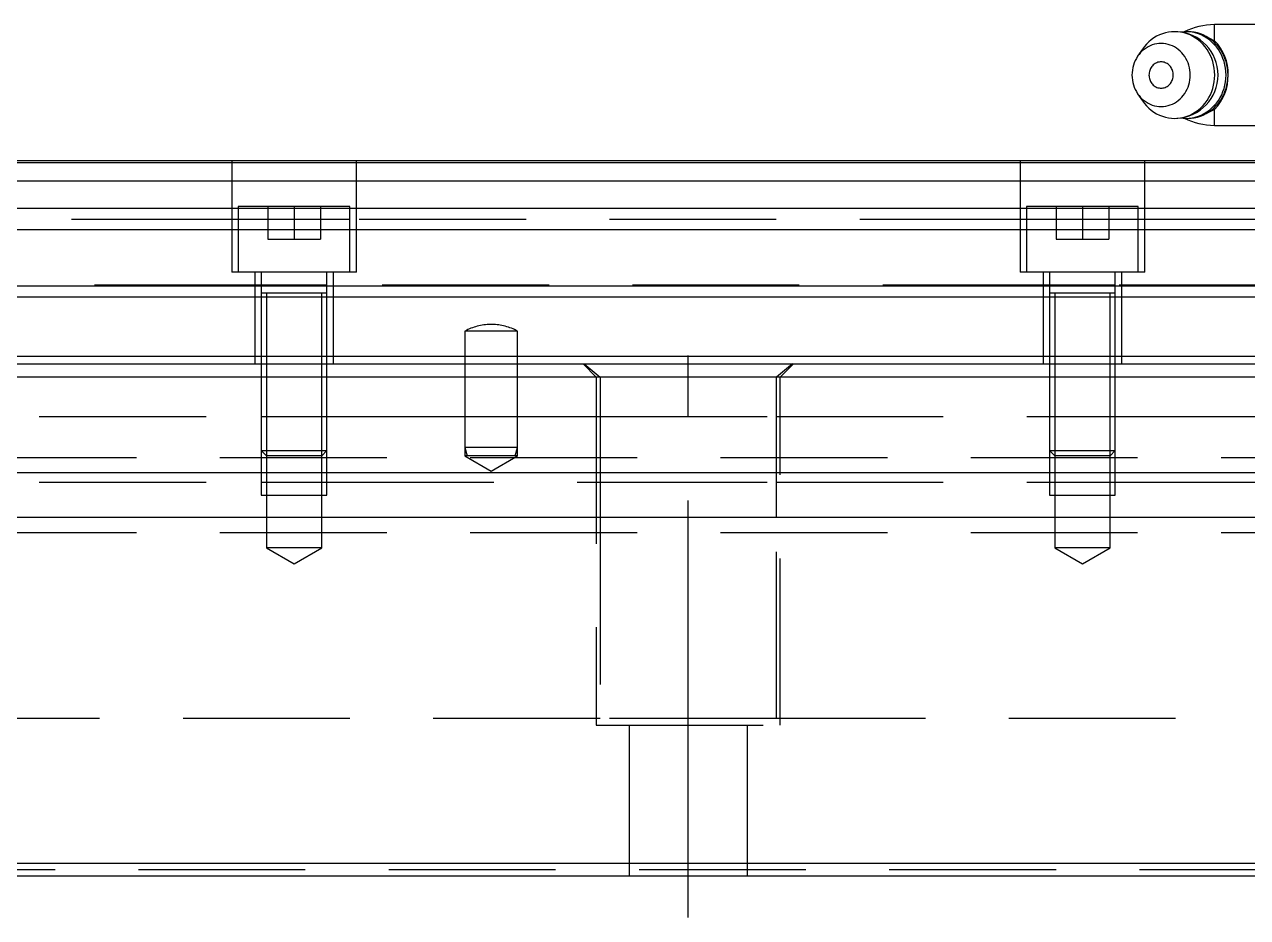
# Model space of a CAD drawing. Extents: x -33 to 1029, y -350 to 120.
# Drawn here: x 239.5 to 332.6, y -311.1 to -243.1 of the extents above; entities that cross this region are included whole.
import ezdxf

# ---------------------------------------------------------------- set-up
doc = ezdxf.new("R2010")
doc.units = 0
doc.linetypes.add('CENTER', pattern=[50.8, 31.75, -6.35, 6.35, -6.35])
doc.linetypes.add('DASHED', pattern=[19.05, 12.7, -6.35])
doc.layers.get('0').update_dxf_attribs({"linetype": 'CONTINUOUS'})
doc.layers.add('CENTER', color=1, linetype='CENTER')

msp = doc.modelspace()

# ---------------------------------------------------------------- linework, layer by layer
at = {"color": 7, "linetype": 'CONTINUOUS'}
for p, q in [((325.86, -243.857), (325.644, -243.964)), ((326.083, -243.769), (325.86, -243.857)), ((326.312, -243.7), (326.083, -243.769)), ((326.545, -243.65), (326.312, -243.7)), ((326.781, -243.62), (326.545, -243.65)), ((327.018, -243.61), (326.781, -243.62)), ((327.258, -243.62), (327.018, -243.61)), ((327.495, -243.651), (327.258, -243.62)), ((327.878, -243.61), (327.466, -243.64)), ((327.73, -243.701), (327.495, -243.651)), ((327.961, -243.771), (327.73, -243.701)), ((328.031, -243.61), (327.878, -243.61)), ((328.117, -243.62), (327.878, -243.61)), ((328.185, -243.861), (327.961, -243.771)), ((328.271, -243.62), (328.031, -243.61)), ((328.355, -243.651), (328.117, -243.62)), ((328.403, -243.97), (328.185, -243.861)), ((328.508, -243.651), (328.271, -243.62)), ((328.59, -243.701), (328.355, -243.651)), ((328.743, -243.701), (328.508, -243.651)), ((328.82, -243.772), (328.59, -243.701)), ((328.973, -243.772), (328.743, -243.701)), ((329.045, -243.861), (328.82, -243.772)), ((329.198, -243.861), (328.973, -243.772)), ((329.262, -243.97), (329.045, -243.861)), ((329.415, -243.97), (329.198, -243.861)), ((334.043, -243.06), (330.043, -243.06)), ((330.043, -244.297), (330.043, -243.06)), ((324.713, -244.75), (324.565, -244.951)), ((324.876, -244.563), (324.713, -244.75)), ((324.99, -244.765), (324.838, -244.856)), ((325.051, -244.389), (324.876, -244.563)), ((325.148, -244.688), (324.99, -244.765)), ((325.238, -244.231), (325.051, -244.389)), ((325.312, -244.623), (325.148, -244.688)), ((325.436, -244.089), (325.238, -244.231)), ((325.479, -244.573), (325.312, -244.623)), ((325.644, -243.964), (325.436, -244.089)), ((325.649, -244.538), (325.479, -244.573)), ((325.822, -244.517), (325.649, -244.538)), ((325.995, -244.51), (325.822, -244.517)), ((326.169, -244.518), (325.995, -244.51)), ((326.341, -244.541), (326.169, -244.518)), ((326.511, -244.578), (326.341, -244.541)), ((326.678, -244.63), (326.511, -244.578)), ((326.841, -244.696), (326.678, -244.63)), ((326.998, -244.775), (326.841, -244.696)), ((327.149, -244.867), (326.998, -244.775)), ((328.612, -244.096), (328.403, -243.97)), ((328.811, -244.24), (328.612, -244.096)), ((328.999, -244.401), (328.811, -244.24)), ((329.174, -244.576), (328.999, -244.401)), ((329.337, -244.767), (329.174, -244.576)), ((329.471, -244.096), (329.262, -243.97)), ((329.282, -243.901), (330.043, -244.297)), ((329.485, -244.97), (329.337, -244.767)), ((329.624, -244.096), (329.415, -243.97)), ((329.67, -244.24), (329.471, -244.096)), ((329.823, -244.24), (329.624, -244.096)), ((329.858, -244.401), (329.67, -244.24)), ((330.011, -244.401), (329.823, -244.24)), ((330.034, -244.577), (329.858, -244.401)), ((330.187, -244.577), (330.011, -244.401)), ((330.197, -244.767), (330.034, -244.577)), ((330.35, -244.767), (330.187, -244.577)), ((330.345, -244.97), (330.197, -244.767)), ((330.498, -244.97), (330.35, -244.767)), ((324.102, -245.643), (324.015, -245.809)), ((324.201, -245.485), (324.102, -245.643)), ((324.565, -244.951), (324.201, -245.485)), ((324.309, -245.339), (324.201, -245.485)), ((324.428, -245.202), (324.309, -245.339)), ((324.556, -245.075), (324.428, -245.202)), ((324.693, -244.959), (324.556, -245.075)), ((324.838, -244.856), (324.693, -244.959)), ((327.293, -244.972), (327.149, -244.867)), ((327.43, -245.089), (327.293, -244.972)), ((327.557, -245.217), (327.43, -245.089)), ((327.674, -245.355), (327.557, -245.217)), ((327.782, -245.503), (327.674, -245.355)), ((327.878, -245.659), (327.782, -245.503)), ((327.962, -245.823), (327.878, -245.659)), ((329.618, -245.186), (329.485, -244.97)), ((329.735, -245.412), (329.618, -245.186)), ((329.835, -245.647), (329.735, -245.412)), ((329.918, -245.89), (329.835, -245.647)), ((330.478, -245.186), (330.345, -244.97)), ((330.595, -245.412), (330.478, -245.186)), ((330.631, -245.186), (330.498, -244.97)), ((330.695, -245.647), (330.595, -245.412)), ((330.748, -245.412), (330.631, -245.186)), ((330.778, -245.89), (330.695, -245.647)), ((330.848, -245.647), (330.748, -245.412)), ((330.931, -245.89), (330.848, -245.647)), ((323.796, -246.53), (323.775, -246.72)), ((323.831, -246.343), (323.796, -246.53)), ((323.879, -246.16), (323.831, -246.343)), ((323.941, -245.982), (323.879, -246.16)), ((324.015, -245.809), (323.941, -245.982)), ((325.093, -246.651), (325.075, -246.736)), ((325.117, -246.568), (325.093, -246.651)), ((325.148, -246.487), (325.117, -246.568)), ((325.185, -246.41), (325.148, -246.487)), ((325.229, -246.336), (325.185, -246.41)), ((325.278, -246.267), (325.229, -246.336)), ((325.332, -246.203), (325.278, -246.267)), ((325.391, -246.144), (325.332, -246.203)), ((325.455, -246.091), (325.391, -246.144)), ((325.523, -246.044), (325.455, -246.091)), ((325.595, -246.004), (325.523, -246.044)), ((325.669, -245.97), (325.595, -246.004)), ((325.746, -245.944), (325.669, -245.97)), ((325.825, -245.925), (325.746, -245.944)), ((325.905, -245.914), (325.825, -245.925)), ((325.985, -245.91), (325.905, -245.914)), ((326.066, -245.914), (325.985, -245.91)), ((326.146, -245.925), (326.066, -245.914)), ((326.224, -245.944), (326.146, -245.925)), ((326.301, -245.97), (326.224, -245.944)), ((326.376, -246.004), (326.301, -245.97)), ((326.447, -246.044), (326.376, -246.004)), ((326.515, -246.091), (326.447, -246.044)), ((326.579, -246.144), (326.515, -246.091)), ((326.639, -246.203), (326.579, -246.144)), ((326.693, -246.267), (326.639, -246.203)), ((326.742, -246.336), (326.693, -246.267)), ((326.785, -246.41), (326.742, -246.336)), ((326.823, -246.487), (326.785, -246.41)), ((326.853, -246.568), (326.823, -246.487)), ((326.878, -246.651), (326.853, -246.568)), ((326.895, -246.736), (326.878, -246.651)), ((328.035, -245.994), (327.962, -245.823)), ((328.095, -246.17), (328.035, -245.994)), ((328.142, -246.351), (328.095, -246.17)), ((328.175, -246.536), (328.142, -246.351)), ((328.196, -246.722), (328.175, -246.536)), ((329.983, -246.14), (329.918, -245.89)), ((330.03, -246.394), (329.983, -246.14)), ((330.058, -246.651), (330.03, -246.394)), ((330.067, -246.91), (330.058, -246.651)), ((330.843, -246.14), (330.778, -245.89)), ((330.889, -246.394), (330.843, -246.14)), ((330.918, -246.651), (330.889, -246.394)), ((330.927, -246.91), (330.918, -246.651)), ((330.996, -246.14), (330.931, -245.89)), ((331.043, -246.394), (330.996, -246.14)), ((331.071, -246.651), (331.043, -246.394)), ((331.08, -246.91), (331.071, -246.651)), ((323.775, -246.72), (323.768, -246.91)), ((323.768, -246.91), (323.775, -247.1)), ((323.775, -247.1), (323.796, -247.29)), ((323.796, -247.29), (323.831, -247.477)), ((323.831, -247.477), (323.879, -247.66)), ((325.065, -246.823), (325.061, -246.91)), ((325.061, -246.91), (325.065, -246.997)), ((325.075, -246.736), (325.065, -246.823)), ((325.065, -246.997), (325.075, -247.084)), ((325.075, -247.084), (325.093, -247.169)), ((325.093, -247.169), (325.117, -247.252)), ((325.117, -247.252), (325.148, -247.333)), ((325.148, -247.333), (325.185, -247.41)), ((325.185, -247.41), (325.229, -247.484)), ((325.229, -247.484), (325.278, -247.553)), ((325.278, -247.553), (325.332, -247.617)), ((326.639, -247.617), (326.693, -247.553)), ((326.693, -247.553), (326.742, -247.484)), ((326.742, -247.484), (326.785, -247.41)), ((326.785, -247.41), (326.823, -247.333)), ((326.823, -247.333), (326.853, -247.252)), ((326.853, -247.252), (326.878, -247.169)), ((326.878, -247.169), (326.895, -247.084)), ((326.906, -246.823), (326.895, -246.736)), ((326.895, -247.084), (326.906, -246.997)), ((326.909, -246.91), (326.906, -246.823)), ((326.906, -246.997), (326.909, -246.91)), ((328.095, -247.65), (328.142, -247.469)), ((328.142, -247.469), (328.175, -247.284)), ((328.175, -247.284), (328.196, -247.098)), ((328.203, -246.91), (328.196, -246.722)), ((328.196, -247.098), (328.203, -246.91)), ((329.983, -247.68), (330.03, -247.426)), ((330.03, -247.426), (330.058, -247.169)), ((330.058, -247.169), (330.067, -246.91)), ((330.843, -247.68), (330.889, -247.426)), ((330.889, -247.426), (330.918, -247.169)), ((330.918, -247.169), (330.927, -246.91)), ((330.996, -247.68), (331.043, -247.426)), ((331.043, -247.426), (331.071, -247.169)), ((331.071, -247.169), (331.08, -246.91)), ((323.879, -247.66), (323.941, -247.838)), ((323.941, -247.838), (324.015, -248.011)), ((324.015, -248.011), (324.102, -248.177)), ((324.102, -248.177), (324.201, -248.335)), ((324.201, -248.335), (324.565, -248.869)), ((324.201, -248.335), (324.309, -248.481)), ((324.309, -248.481), (324.428, -248.618)), ((325.332, -247.617), (325.391, -247.676)), ((325.391, -247.676), (325.455, -247.729)), ((325.455, -247.729), (325.523, -247.776)), ((325.523, -247.776), (325.595, -247.816)), ((325.595, -247.816), (325.669, -247.85)), ((325.669, -247.85), (325.746, -247.876)), ((325.746, -247.876), (325.825, -247.895)), ((325.825, -247.895), (325.905, -247.906)), ((325.905, -247.906), (325.985, -247.91)), ((325.985, -247.91), (326.066, -247.906)), ((326.066, -247.906), (326.146, -247.895)), ((326.146, -247.895), (326.224, -247.876)), ((326.224, -247.876), (326.301, -247.85)), ((326.301, -247.85), (326.376, -247.816)), ((326.376, -247.816), (326.447, -247.776)), ((326.447, -247.776), (326.515, -247.729)), ((326.515, -247.729), (326.579, -247.676)), ((326.579, -247.676), (326.639, -247.617)), ((327.557, -248.603), (327.674, -248.465)), ((327.674, -248.465), (327.782, -248.317)), ((327.782, -248.317), (327.878, -248.161)), ((327.878, -248.161), (327.962, -247.997)), ((327.962, -247.997), (328.035, -247.826)), ((328.035, -247.826), (328.095, -247.65)), ((329.618, -248.634), (329.735, -248.408)), ((329.735, -248.408), (329.835, -248.173)), ((329.835, -248.173), (329.918, -247.93)), ((329.918, -247.93), (329.983, -247.68)), ((330.478, -248.634), (330.595, -248.408)), ((330.595, -248.408), (330.695, -248.173)), ((330.631, -248.634), (330.748, -248.408)), ((330.695, -248.173), (330.778, -247.93)), ((330.748, -248.408), (330.848, -248.173)), ((330.778, -247.93), (330.843, -247.68)), ((330.848, -248.173), (330.931, -247.93)), ((330.931, -247.93), (330.996, -247.68)), ((324.428, -248.618), (324.556, -248.745)), ((324.556, -248.745), (324.693, -248.861)), ((324.565, -248.869), (324.713, -249.07)), ((324.693, -248.861), (324.838, -248.964)), ((324.713, -249.07), (324.876, -249.257)), ((324.838, -248.964), (324.99, -249.055)), ((324.876, -249.257), (325.051, -249.431)), ((324.99, -249.055), (325.148, -249.132)), ((325.051, -249.431), (325.238, -249.589)), ((325.148, -249.132), (325.312, -249.197)), ((325.312, -249.197), (325.479, -249.247)), ((325.479, -249.247), (325.649, -249.282)), ((325.649, -249.282), (325.822, -249.303)), ((325.822, -249.303), (325.995, -249.31)), ((325.995, -249.31), (326.169, -249.302)), ((326.169, -249.302), (326.341, -249.279)), ((326.341, -249.279), (326.511, -249.242)), ((326.511, -249.242), (326.678, -249.19)), ((326.678, -249.19), (326.841, -249.124)), ((326.841, -249.124), (326.998, -249.045)), ((326.998, -249.045), (327.149, -248.953)), ((327.149, -248.953), (327.293, -248.848)), ((327.293, -248.848), (327.43, -248.731)), ((327.43, -248.731), (327.557, -248.603)), ((328.811, -249.58), (328.999, -249.419)), ((328.999, -249.419), (329.174, -249.243)), ((329.174, -249.243), (329.337, -249.053)), ((329.337, -249.053), (329.485, -248.85)), ((329.485, -248.85), (329.618, -248.634)), ((329.67, -249.58), (329.858, -249.419)), ((329.823, -249.58), (330.011, -249.419)), ((329.858, -249.419), (330.034, -249.243)), ((330.011, -249.419), (330.187, -249.243)), ((330.034, -249.243), (330.197, -249.053)), ((330.187, -249.243), (330.35, -249.053)), ((330.197, -249.053), (330.345, -248.85)), ((330.345, -248.85), (330.478, -248.634)), ((330.35, -249.053), (330.498, -248.85)), ((330.498, -248.85), (330.631, -248.634)), ((325.238, -249.589), (325.437, -249.731)), ((325.437, -249.731), (325.644, -249.856)), ((325.644, -249.856), (325.86, -249.963)), ((325.86, -249.963), (326.084, -250.051)), ((326.084, -250.051), (326.312, -250.12)), ((326.312, -250.12), (326.545, -250.17)), ((326.545, -250.17), (326.781, -250.2)), ((326.781, -250.2), (327.019, -250.21)), ((327.019, -250.21), (327.258, -250.2)), ((327.258, -250.2), (327.496, -250.169)), ((327.466, -250.18), (327.878, -250.21)), ((327.496, -250.169), (327.73, -250.119)), ((327.73, -250.119), (327.961, -250.048)), ((327.878, -250.21), (328.117, -250.2)), ((327.878, -250.21), (328.031, -250.21)), ((327.961, -250.048), (328.185, -249.959)), ((328.031, -250.21), (328.271, -250.2)), ((328.117, -250.2), (328.355, -250.169)), ((328.185, -249.959), (328.403, -249.85)), ((328.271, -250.2), (328.508, -250.169)), ((328.355, -250.169), (328.59, -250.119)), ((328.403, -249.85), (328.612, -249.724)), ((328.508, -250.169), (328.743, -250.119)), ((328.59, -250.119), (328.82, -250.048)), ((328.612, -249.724), (328.811, -249.58)), ((328.743, -250.119), (328.973, -250.048)), ((328.82, -250.048), (329.045, -249.959)), ((328.973, -250.048), (329.198, -249.959)), ((329.045, -249.959), (329.262, -249.85)), ((329.198, -249.959), (329.415, -249.85)), ((329.262, -249.85), (329.471, -249.724)), ((330.043, -249.523), (329.283, -249.919)), ((329.415, -249.85), (329.624, -249.724)), ((329.471, -249.724), (329.67, -249.58)), ((329.624, -249.724), (329.823, -249.58)), ((330.043, -250.76), (330.043, -249.523)), ((330.043, -250.76), (334.043, -250.76)), ((0, -253.41), (335.5, -253.41)), ((0, -253.574), (335.5, -253.574)), ((0, -254.972), (335.5, -254.972)), ((0, -257.048), (335.5, -257.048)), ((0, -258.669), (335.5, -258.669)), ((0, -262.962), (335.5, -262.962)), ((0, -263.81), (820, -263.81)), ((322.5, -263.51), (317.5, -263.51)), ((0, -268.31), (820, -268.31)), ((1, -268.91), (819, -268.91)), ((818, -269.91), (2, -269.91)), ((818, -277.21), (2, -277.21)), ((818, -280.61), (2, -280.61)), ((2, -306.91), (818, -306.91)), ((819, -307.91), (1, -307.91))]:
    msp.add_line(p, q, dxfattribs=at)
at = {"color": 3, "linetype": 'DASHED'}
for p, q in [((255.25, -253.41), (255.25, -261.91)), ((264.75, -261.91), (264.75, -253.41)), ((315.25, -253.41), (315.25, -261.91)), ((324.75, -261.91), (324.75, -253.41)), ((255.75, -256.91), (255.75, -261.91)), ((264.25, -256.91), (255.75, -256.91)), ((258, -256.91), (258, -259.41)), ((260, -256.91), (260, -259.41)), ((262, -256.91), (262, -259.41)), ((264.25, -261.91), (264.25, -256.91)), ((315.75, -256.91), (315.75, -261.91)), ((324.25, -256.91), (315.75, -256.91)), ((318, -256.91), (318, -259.41)), ((320, -256.91), (320, -259.41)), ((322, -256.91), (322, -259.41)), ((324.25, -261.91), (324.25, -256.91)), ((255.75, -257.91), (204.25, -257.91)), ((264.25, -257.91), (255.75, -257.91)), ((315.75, -257.91), (264.25, -257.91)), ((324.25, -257.91), (315.75, -257.91)), ((335.5, -257.91), (324.25, -257.91)), ((258, -259.41), (260, -259.41)), ((260, -259.41), (262, -259.41)), ((318, -259.41), (320, -259.41)), ((320, -259.41), (322, -259.41)), ((264.75, -261.91), (255.25, -261.91)), ((257, -261.91), (257, -268.91)), ((257.5, -261.91), (257.5, -263.51)), ((262.5, -263.51), (262.5, -261.91)), ((263, -268.91), (263, -261.91)), ((324.75, -261.91), (315.25, -261.91)), ((317, -261.91), (317, -268.91)), ((317.5, -261.91), (317.5, -263.51)), ((322.5, -263.51), (322.5, -261.91)), ((323, -268.91), (323, -261.91)), ((257.5, -262.91), (202.5, -262.91)), ((262.5, -262.91), (257.5, -262.91)), ((317.5, -262.91), (262.5, -262.91)), ((322.5, -262.91), (317.5, -262.91)), ((335.5, -262.91), (322.5, -262.91)), ((257.5, -263.505), (257.5, -263.51)), ((257.5, -263.51), (257.5, -268.91)), ((257.5, -263.51), (257.5, -263.515)), ((262.5, -263.51), (257.5, -263.51)), ((257.9, -263.51), (257.9, -268.91)), ((262.1, -268.91), (262.1, -263.51)), ((262.5, -263.51), (262.5, -263.505)), ((262.5, -268.91), (262.5, -263.51)), ((262.5, -263.515), (262.5, -263.51)), ((317.5, -263.505), (317.5, -263.51)), ((317.5, -263.51), (317.5, -268.91)), ((317.5, -263.51), (317.5, -263.515)), ((322.5, -263.51), (317.5, -263.51)), ((317.9, -263.51), (317.9, -268.91)), ((322.1, -268.91), (322.1, -263.51)), ((322.5, -263.51), (322.5, -263.505)), ((322.5, -268.91), (322.5, -263.51)), ((322.5, -263.515), (322.5, -263.51)), ((275.063, -265.91), (274.937, -265.91)), ((273, -266.41), (273, -268.91)), ((277, -266.41), (273, -266.41)), ((277, -268.91), (277, -266.41)), ((257.5, -268.91), (257.5, -275.51)), ((257.5, -268.91), (257.5, -275.51)), ((257.9, -268.91), (257.9, -275.91)), ((262.1, -275.91), (262.1, -268.91)), ((262.5, -275.51), (262.5, -268.91)), ((262.5, -275.51), (262.5, -268.91)), ((273, -268.91), (273, -275.28)), ((277, -275.28), (277, -268.91)), ((282, -268.91), (283, -269.91)), ((282.063, -268.91), (283.292, -269.91)), ((297.937, -268.91), (296.708, -269.91)), ((297, -269.91), (298, -268.91)), ((317.5, -268.91), (317.5, -275.51)), ((317.5, -268.91), (317.5, -275.51)), ((317.9, -268.91), (317.9, -275.91)), ((322.1, -275.91), (322.1, -268.91)), ((322.5, -275.51), (322.5, -268.91)), ((322.5, -275.51), (322.5, -268.91)), ((283, -269.91), (283, -296.41)), ((283.292, -269.91), (283.292, -277.21)), ((296.708, -277.21), (296.708, -269.91)), ((297, -296.41), (297, -269.91)), ((202.5, -272.91), (257.5, -272.91)), ((257.5, -272.91), (257.9, -272.91)), ((257.9, -272.91), (262.1, -272.91)), ((262.1, -272.91), (262.5, -272.91)), ((262.5, -272.91), (273, -272.91)), ((273, -272.91), (277, -272.91)), ((277, -272.91), (283.292, -272.91)), ((283.292, -272.91), (296.708, -272.91)), ((296.708, -272.91), (317.5, -272.91)), ((317.5, -272.91), (317.9, -272.91)), ((317.9, -272.91), (322.1, -272.91)), ((322.1, -272.91), (322.5, -272.91)), ((322.5, -272.91), (360, -272.91)), ((257.5, -275.51), (257.9, -275.91)), ((257.5, -275.51), (257.5, -277.21)), ((257.5, -275.51), (262.5, -275.51)), ((262.1, -275.91), (262.5, -275.51)), ((262.5, -277.21), (262.5, -275.51)), ((273, -275.28), (273, -275.91)), ((273, -275.28), (273.169, -275.91)), ((277, -275.28), (273, -275.28)), ((276.831, -275.91), (277, -275.28)), ((277, -275.91), (277, -275.28)), ((317.5, -275.51), (317.9, -275.91)), ((317.5, -275.51), (317.5, -277.21)), ((317.5, -275.51), (322.5, -275.51)), ((322.1, -275.91), (322.5, -275.51)), ((322.5, -277.21), (322.5, -275.51)), ((819.5, -276.06), (0.5, -276.06)), ((257.9, -275.91), (257.9, -278.91)), ((262.1, -275.91), (257.9, -275.91)), ((262.1, -278.91), (262.1, -275.91)), ((273, -275.91), (275, -277.065)), ((277, -275.91), (273, -275.91)), ((275, -277.065), (277, -275.91)), ((317.9, -275.91), (317.9, -278.91)), ((322.1, -275.91), (317.9, -275.91)), ((322.1, -278.91), (322.1, -275.91)), ((257.5, -277.21), (257.5, -278.91)), ((262.5, -278.91), (262.5, -277.21)), ((283.292, -277.21), (283.292, -280.61)), ((296.708, -280.61), (296.708, -277.21)), ((317.5, -277.21), (317.5, -278.91)), ((322.5, -278.91), (322.5, -277.21)), ((202.5, -277.91), (257.5, -277.91)), ((257.5, -277.91), (262.5, -277.91)), ((262.5, -277.91), (283.292, -277.91)), ((283.292, -277.91), (296.708, -277.91)), ((296.708, -277.91), (317.5, -277.91)), ((317.5, -277.91), (322.5, -277.91)), ((322.5, -277.91), (360, -277.91)), ((257.5, -278.91), (262.5, -278.91)), ((257.9, -278.91), (257.9, -282.91)), ((262.1, -282.91), (262.1, -278.91)), ((317.5, -278.91), (322.5, -278.91)), ((317.9, -278.91), (317.9, -282.91)), ((322.1, -282.91), (322.1, -278.91)), ((283.292, -280.61), (283.292, -295.91)), ((296.708, -295.91), (296.708, -280.61)), ((819.5, -281.76), (0.5, -281.76)), ((257.9, -282.91), (260, -284.122)), ((262.1, -282.91), (257.9, -282.91)), ((260, -284.122), (262.1, -282.91)), ((317.9, -282.91), (320, -284.122)), ((322.1, -282.91), (317.9, -282.91)), ((320, -284.122), (322.1, -282.91)), ((283.292, -295.91), (176.708, -295.91)), ((296.708, -295.91), (283.292, -295.91)), ((403.292, -295.91), (296.708, -295.91)), ((283, -296.41), (297, -296.41)), ((285.5, -296.41), (285.5, -307.91)), ((294.5, -307.91), (294.5, -296.41)), ((0.5, -307.41), (819.5, -307.41))]:
    msp.add_line(p, q, dxfattribs=at)
at = {"color": 7, "linetype": 'CONTINUOUS'}
for centre, radius, start, end in [((327.019, -246.91), 3.3, 359.99998, 87.06257), ((330.271, -249.056), 6, 92.17859, 114.894), ((327.667, -246.753), 3.417, 357.30626, 45.94242), ((327.019, -246.91), 3.3, 272.91343, 0.00002), ((327.627, -247.052), 3.456, 314.35647, 2.2964), ((330.271, -244.764), 6, 245.106, 267.82141)]:
    msp.add_arc(centre, radius, start, end, dxfattribs=at)
at = {"color": 3, "linetype": 'DASHED'}
for centre, start, end in [((274.937, -269.91), 90, 118.96953), ((275.063, -269.91), 61.03047, 90)]:
    msp.add_arc(centre, 4, start, end, dxfattribs=at)
at = {"layer": 'CENTER', "color": 1, "linetype": 'CENTER'}
msp.add_line((290, -311.06), (290, -268.26), dxfattribs=at)

doc.saveas('drawing.dxf')
